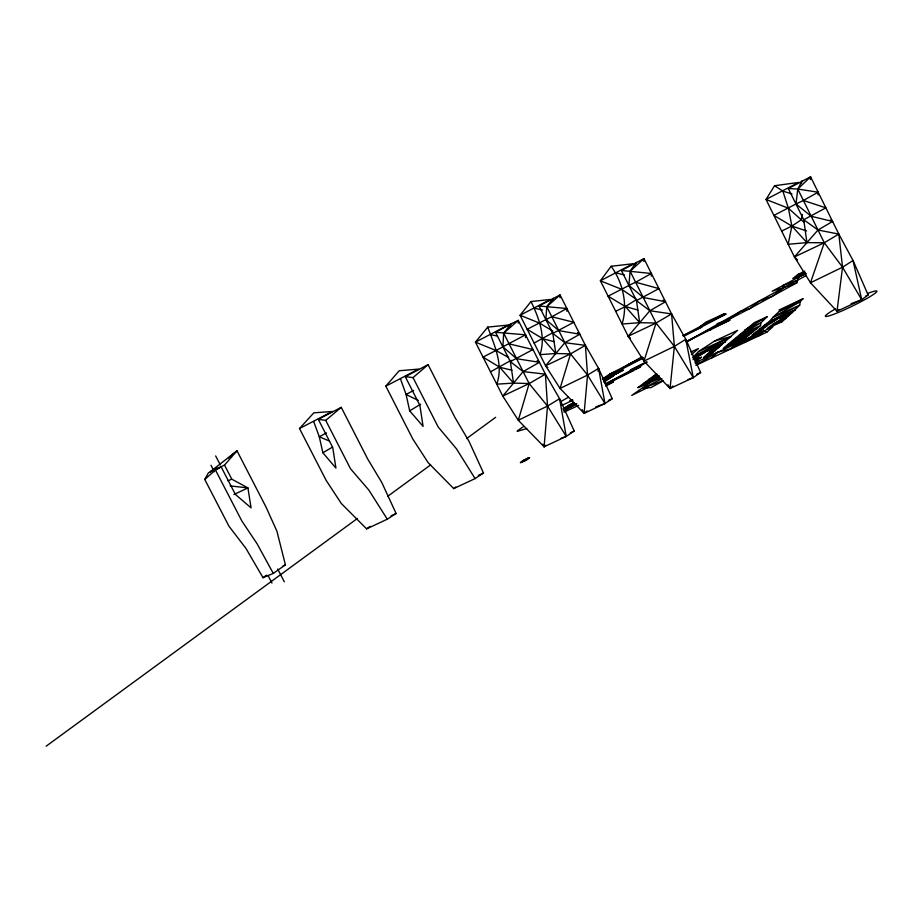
<?xml version="1.0" encoding="UTF-8"?>
<svg xmlns="http://www.w3.org/2000/svg" width="923" height="923" viewBox="0 0 923 923"><rect width="100%" height="100%" fill="white"/><g stroke="black" fill="none" stroke-linecap="round" stroke-linejoin="round"><path stroke-width="1.38" d="M560.042 297.76L560.065 294.956L539.009 305.951L552.842 333.399L555.819 353.509L545.597 365.773L560.065 388.433L584.121 413.354L604.98 403.536L612.214 398.69L598.577 368.404L585.401 345.34L560.065 294.956L546.762 306.724L545.862 319.543L558.807 330.63L579.817 334.23L564.876 342.698L555.819 353.509L539.978 354.64C546.093 336.607 538.894 317.847 531.013 301.533L550.523 299.456L520.087 315.251L545.597 365.773L547.812 367.458M651.338 276.173L651.373 273.485L621.398 270.474L636.478 300.61L639.685 322.692L628.182 336.237L643.942 361.124L670.063 388.514L693.288 377.634L700.626 372.511L685.801 339.283L671.586 313.924L643.966 258.648L621.398 270.474M643.896 261.497L643.966 258.648L630.121 271.224L628.863 285.403L643.25 297.483L665.495 301.729L649.884 310.728L639.685 322.692L622.056 324.019C628.101 304.728 622.84 282.357 611.13 266.286L600.377 280.788L628.182 336.237L630.374 338.037M818.032 194.995L818.147 192.192L797.784 189.065L788.311 188.511L803.737 219.743L806.921 242.634L794.438 256.917L810.475 282.761L836.999 311.282L861.713 299.721L868.128 294.956L853.048 260.517L838.811 234.084L810.567 176.801L788.311 188.511M810.429 179.581L810.567 176.801L797.784 189.065L795.961 203.983L811.225 216.282L832.581 221.462L817.997 230.012L806.921 242.634L788.173 244.26L791.888 226.077L788.392 208.229L782.854 191.13L774.559 185.731L766.009 199.449L794.438 256.917L797.472 259.882M546.001 445.255L544.097 446.778L547.512 406.062L545.424 374.161L529.156 383.553L502.77 396.071L523.11 371.6L539.436 362.301L516.603 358.712L502.862 346.806L503.693 333.18L511.007 323.869L518.276 320.385L545.424 374.161L559.592 398.724L574.21 431.029L566.237 436.417L544.097 446.778L518.299 420.253L502.77 396.071L475.437 342.133L487.748 327.1L508.261 325.069L475.437 342.133L496.193 350.59L508.585 357.524M587.143 410.943L584.121 413.354L587.547 375.061L585.401 345.34L564.876 342.698L552.842 333.399L573.794 322.265L551.816 316.751L545.862 319.543M672.948 385.987L670.063 388.514L674.367 346.367L671.586 313.924L649.884 310.728L636.478 300.61L658.93 288.599L635.624 282.23L628.863 285.403M760.552 325.611L760.967 322.773L767.151 316.739L754.322 322.6L723.274 348.34L745.588 337.795L760.552 325.611L739.865 335.026L760.967 322.773L744.63 330.215L767.151 316.739M487.748 327.1C494.382 345.329 503.727 364.654 496.747 384.187L513.546 383.08L529.156 383.553L547.512 406.062L566.237 436.417L561.184 438.206M597.954 371.138L598.577 368.404L587.547 375.061L560.065 388.433L570.518 353.89L585.401 345.34M802.502 214.459L801.21 219.859L791.888 226.077L781.654 231.096M801.314 183.619L802.029 180.908L797.784 189.065L824.285 242.761L842.537 267.209L861.713 299.721L851.133 303.667M686.077 341.579L749.903 308.547L796.837 282.784L798.568 276.912L805.075 272.816M635.301 265.097L636.166 262.386L630.121 271.224L656.034 323.027L674.367 346.367L693.288 377.634L688.027 379.549M552.254 300.944L553.165 298.279L546.762 306.724L539.009 305.951M510.05 326.569L511.007 323.869L495.513 332.292L510.338 361.597L513.546 383.08L499.758 367.273L483.017 357.097L503.543 346.587M204.756 479.441L208.379 472.876L221.174 466.934L235.388 494.416L251.056 507.869L247.929 487.909L231.777 479.152L224.508 465.088L236.992 450.793L265.974 506.946L276.9 531.175L285.415 564.83L273.289 573.414L263.02 577.717L245.956 548.4L229.019 526.306L204.756 479.441L215.486 470.038L221.174 466.934M618.641 372.327L613.068 375.165L618.629 372.292M531.013 301.533L520.087 315.251L539.563 323.131L552.877 331.184M605.846 386.079L613.287 381.903L606.549 384.245L639.881 367.239L642.189 364.55L647.011 362.243M385.826 386.137L399.197 370.758L418.673 369.085L385.826 386.137L412.8 439.002L428.157 462.665L453.724 488.59L475.091 478.587L483.502 473.026L469.046 441.379L454.901 417.369L428.099 364.677L405.243 376.619L419.873 405.335L423.08 426.38L409.674 410.827L406.085 394.49L400.49 378.903M299.502 428.526L313.843 412.823L332.361 411.485L299.502 428.526L326.131 480.341L341.325 503.52L366.639 528.867L387.291 519.199L396.105 513.5L381.787 482.475L367.7 459.008L341.245 407.343L318.285 419.319L332.73 447.47L335.937 468.099L322.888 452.778L319.289 436.775L313.682 421.523M838.776 309.447L836.999 311.282L842.537 267.209L838.811 234.084L817.997 230.012L803.737 219.743L825.877 207.848L803.425 200.476L795.961 203.983M802.964 298.787L779.52 311.132L779.197 309.909L802.964 298.787L800.16 301.659L772.828 317.408L769.251 321.781L792.442 312.378L799.722 305.121L800.16 301.659L779.52 311.132L772.828 317.408L799.722 305.121L769.251 321.781L795.372 309.782L779.843 317.581L780.489 319.196L785.808 318.343L773.07 324.192L767.094 328.565L782.081 321.689L792.442 312.378L773.07 324.192L782.081 321.689M693.046 357.836L725.374 341.764L693.773 356.37L698.503 351.594L714.564 341.037L737.592 330.376L711.529 353.809L703.464 357.524L711.137 350.89L722.363 344.383L692.781 357.201M696.277 363.662L698.976 360.951L772.863 326.777L766.875 332.142L696.15 365.196M572.791 400.086L571.406 401.009L572.71 400.605M616.414 373.157L617.268 372.061L602.442 378.868M711.483 358.089L717.575 352.332L730.52 348.871L750.595 337.183L744.503 342.479L764.267 330.919L766.875 332.142M520.849 462.377L522.349 461.996M758.314 336.157L764.267 330.919M691.408 354.663L698.457 348.571L690.831 352.032M405.243 376.619L413.031 377.611L428.099 364.677M693.3 358.02L705.518 351.963L693.092 359.566L701.411 357.282L694.881 361.966M730.52 348.871L736.739 343.529M228.443 458.027L236.992 450.793L210.375 471.641L224.508 465.088M318.285 419.319L325.715 420.392L341.245 407.343M523.676 460.485L522.891 460.923M523.56 460.358L528.96 457.785M523.803 460.173L527.829 458.269M752.141 335.211L767.325 322.888L777.639 318.862L767.209 325.588L758.198 332.891L752.141 335.211L762.686 329.257L760.021 328.853L767.209 325.588L763.932 325.692L777.639 318.862M804.775 271.108L797.772 274.558L792.788 278.55L805.502 272.539M526.006 460.254L528.833 457.9M724.301 313.739L700.338 326.465L701.826 327.261L682.847 335.707L700.338 326.465L705.91 322.127L724.301 313.739L725.882 314.085L683.781 336.33M453.724 488.59L455.824 486.986M806.137 275.539C765.871 297.229 725.813 319.127 686.447 342.191M263.02 577.717L266.47 575.156M660.28 378.199L637.92 387.625L656.622 373.757M46.15 746.199L357.432 518.449M387.637 496.355L430.614 464.915M466.611 438.575L495.651 417.323M366.639 528.867L370.088 526.352M603.469 379.745L623.348 370.111L604.38 379.895L627.513 364.989L641.923 356.901M527.495 459.377L529.698 457.612L527.933 458.269M717.159 323.638L727.785 320.246L740.419 311.42L749.903 308.547L759.052 301.256L772.47 296.225L784.25 287.376L796.837 282.784M606.549 384.245L612.607 380.103L646.85 361.954M603.896 382.157L613.253 375.949L603.204 379.388M602.823 378.672L609.665 374.138L642.466 357.316M650.346 382.387L631.736 395.413L647.138 387.868M523.156 426.853L518.011 430.349A21.402 1.673 -26.8 0 0 517.226 431.364L526.756 428.56M615.687 311.316L625.367 306.563L636.57 299.49L621.825 289.384L600.377 280.788L633.12 263.736L611.13 266.286M527.229 459.55L526.237 460.127M490.482 371.831L511.157 360.293M534.129 343.056L552.969 332.603M695.284 363.201L698.976 360.951L695.411 362.635M409.674 410.827L420.669 404.205M838.811 234.084L824.285 242.761L794.438 256.917M322.888 452.778L332.395 447.136M671.586 313.924L656.034 323.027L628.182 336.237M695.988 364.977L717.575 352.332M210.375 471.641L216.697 467.961M603.561 381.511L613.253 375.949M560.63 401.655L568.522 397.19M572.433 400.236L569.872 401.159L572.248 399.797M803.425 200.476L818.147 192.192M563.722 408.22L573.991 402.463M563.399 409.858L574.579 403.593L567.991 405.832L574.164 402.751M563.941 411.012L576.806 403.789M635.624 282.23L651.373 273.485M796.791 203.579L773.889 215.394L791.888 226.077L806.633 230.958M804.291 222.524L788.392 208.229L766.009 199.449L798.591 182.442L774.559 185.731M502.862 346.806L525.556 334.818L525.579 337.61M663.349 380.784L650.946 387.625L643.4 388.087L661.964 378.788M551.816 316.751L566.86 308.49L566.86 311.328M629.405 285.23L608.084 296.168L625.367 306.563L637.862 310.036M804.798 273.877L772.136 291.23L784.25 287.376L782.612 285.588L797.53 280.211M413.585 390.417L406.085 394.49L418.246 400.386M546.751 319.22L527.16 329.257L542.862 338.764L553.881 341.591M326.488 432.887L319.289 436.775L329.499 441.079M603.031 379.007L643.262 358.02M693.773 356.37L731.028 336.549L714.564 341.037M526.098 460.242L524.772 460.912M604.9 383.806L633.282 370.608L630.397 370.065L645.05 362.566M686.147 341.752L729.793 320.177L727.785 320.246M569.872 401.159L572.352 399.924M637.92 387.625L659.322 376.93M605.684 385.676L613.287 381.903M564.391 410.112L574.648 405.001L563.618 408.727M700.338 326.465L725.882 314.085M545.597 365.773L570.518 353.89L587.547 375.061L604.98 403.536L595.762 406.916M233.9 494.543L247.929 487.909L230.127 485.913M642.962 357.697L627.513 364.989L629.474 365.093M630.397 370.065L642.189 364.55M571.556 400.859L561.669 405.485M578.571 405.393L564.022 412.166M729.793 320.177L708.806 329.949L710.71 329.938M698.503 351.594L731.028 336.549M707.687 350.59L711.137 350.89L719.098 347.21M695.031 360.212L701.411 357.282M608.372 400.467L612.214 398.69M522.949 460.519L520.364 462.735L520.93 462.631M522.222 462.088L524.622 460.935M780.489 319.196L789.43 315.078M865.624 296.11L868.128 294.956M696.761 374.276L700.626 372.511M570.356 432.806L574.21 431.029M478.299 475.414L483.502 473.026M391.087 515.795L396.105 513.5M283.026 565.926L285.415 564.83M755.464 332.522L762.686 329.257M657.257 374.403L653.415 376.134L657.384 374.576M657.914 375.419L648.915 379.468L659.137 375.615M643.493 383.495L659.01 376.515M562.88 408.831L574.579 403.593M568.141 407.205L575.929 403.709M227.993 480.814L231.777 479.152M609.665 374.138L622.344 368.75M798.568 276.912L806.506 273.693M745.588 337.795L727.809 344.706L748.818 335.164L732.366 341.049L753.249 331.553L736.277 337.91L757.056 328.45L739.865 335.026M631.874 370.285L639.881 367.239M643.4 388.087L663.268 380.599M797.772 274.558L804.21 272.873M711.529 353.809L707.295 354.224L715.302 350.521L711.137 350.89M525.556 334.818L495.513 332.292M566.86 308.49L546.762 306.724L570.518 353.89L555.819 353.509L542.862 338.764M545.424 374.161L523.11 371.6L510.338 361.597L532.986 349.529L509.104 343.887M490.598 334.645L497.589 336.11M534.382 308.178L542.551 310.013M499.758 367.273L511.942 370.227M616.252 272.943L624.421 274.962M612.607 380.103L613.899 380.495M782.854 191.13L792.003 193.911M830.227 219.986L832.581 221.462M663.095 300.16L665.495 301.729M577.463 332.638L579.817 334.23M537.14 360.743L539.436 362.301M791.888 226.077L806.921 242.634L824.285 242.761L810.475 282.761L842.537 267.209L853.048 260.517L861.713 299.721M625.367 306.563L639.685 322.692L656.034 323.027L643.942 361.124L674.367 346.367L685.801 339.283L693.288 377.634M387.291 519.199L368.888 490.136L350.532 468.769L325.715 420.392M475.091 478.587L456.527 448.89L438.171 426.968L413.031 377.611M667.964 384.799L670.063 388.514M273.289 573.414L257.113 543.809L241.826 520.941L215.486 470.038M582.148 409.662L584.121 413.354M277.719 569.064L284.319 581.825M215.659 455.939L220.285 464.88M211.009 465.273L214.321 471.676M267.993 575.41L271.962 583.082M542.782 444.228L544.097 446.778M598.577 368.404L604.98 403.536M566.237 436.417L559.592 398.724L547.512 406.062L518.299 420.253L529.156 383.553L503.693 333.18L518.276 320.385L518.276 323.131M867.458 293.526A28.59 2.677 -26 0 1 869.708 296.814A28.59 2.677 -26 0 1 831.946 314.928A28.59 2.677 -26 0 1 835.511 308.847"/></g></svg>
